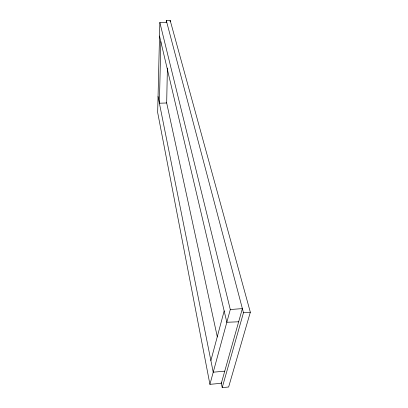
<?xml version="1.0" encoding="UTF-8"?>
<svg xmlns="http://www.w3.org/2000/svg" width="408" height="408" viewBox="0 0 408 408"><rect width="100%" height="100%" fill="white"/><g stroke="black" fill="none" stroke-linecap="round" stroke-linejoin="round"><path stroke-width="0.61" d="M170.146 21.665L170.172 20.4L166.291 20.471L166.25 22.374M167.392 68.065L166.683 102.974L159.39 103.224L160.844 41.672M166.79 22.369L159.849 22.496L157.666 112.521L209.921 384.336L221.32 383.296L242.377 308.601L230.296 309.529L209.921 384.336M210.89 360.595L224.171 310.957M170.172 20.4L250.334 312.217L228.638 387.008L222.212 387.6L243.474 312.747L166.291 20.471M224.731 371.168L213.211 372.198L158.054 96.533M243.474 312.747L250.334 312.217M238.66 321.785L226.833 322.274L159.518 36.032M159.849 22.496L230.296 309.529M166.581 102.51L217.326 336.967M221.177 382.617L222.212 387.6"/></g></svg>
